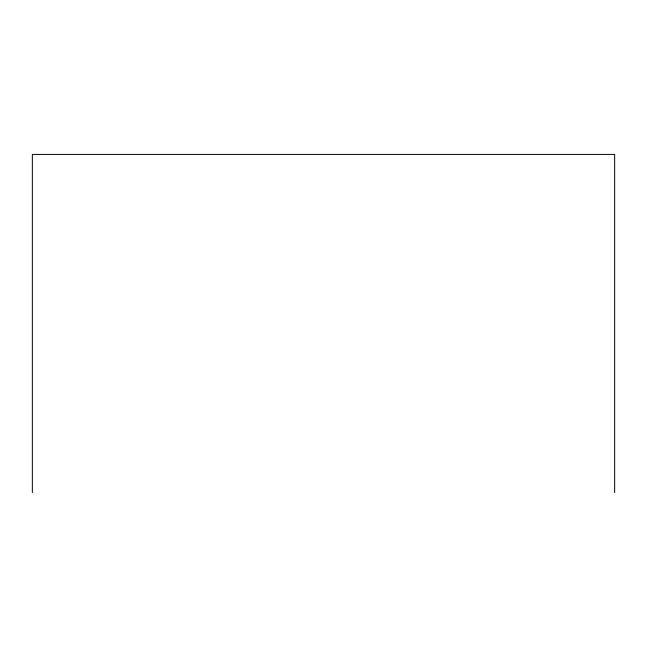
<?xml version="1.0" encoding="UTF-8"?>
<svg xmlns="http://www.w3.org/2000/svg" width="647" height="647" viewBox="0 0 647 647"><rect width="100%" height="100%" fill="white"/><g stroke="black" fill="none" stroke-linecap="round" stroke-linejoin="round"><path stroke-width="0.97" d="M614.65 492.577L614.65 154.423L32.35 154.423L32.35 492.577"/></g></svg>
